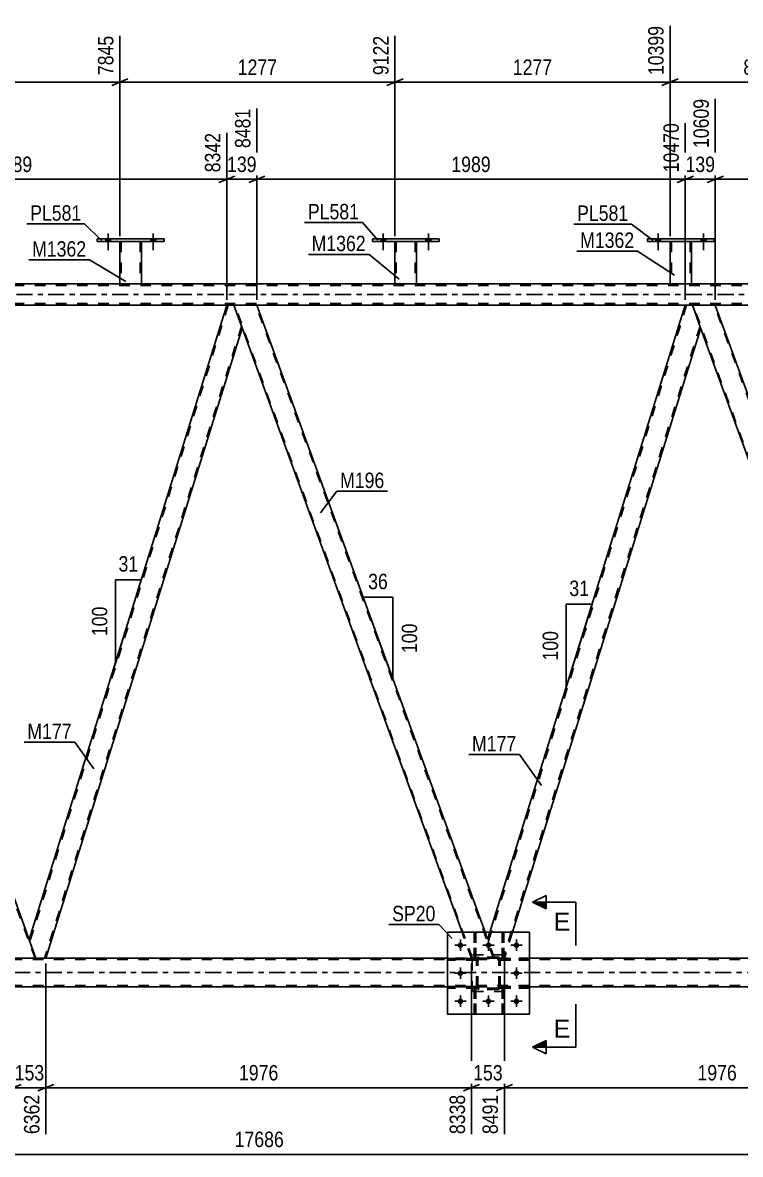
# Model space of a CAD drawing. Header units: millimetres. Extents: x -78 to 763, y -424 to 170.
# Drawn here: x 286.8 to 420.1, y -159.6 to 50.5 of the extents above; entities that cross this region are included whole.
import ezdxf

# ---------------------------------------------------------------- set-up
doc = ezdxf.new("R2010")
doc.units = ezdxf.units.MM
doc.linetypes.add('DXK_LINE_DOT2', pattern=[3.9198, 1.9599, -1.9599])
doc.linetypes.add('DXK_LINE_DOT3', pattern=[5.9187, 2.979, -0.9799, 0.9799, -0.9799])
doc.styles.add('Arial', font='ARIAL.TTF', dxfattribs={"height": 0.2})
doc.styles.add('Arial Narrow', font='ARIALN.TTF', dxfattribs={"height": 0.2})

# ---------------------------------------------------------------- blocks, each defined once
blk = doc.blocks.new('Part-814185653-3821 - 3727')
at = {"color": 7, "linetype": 'DXK_LINE_DOT2'}
for p, q in [((375.86, -123.25), (375.86, -118.4)), ((375.86, -118.4), (376.18, -118.4)), ((376.18, -118.4), (376.18, -123.25)), ((375.86, -122.65), (376.18, -122.65)), ((376.18, -123.25), (375.86, -123.25))]:
    blk.add_line(p, q, dxfattribs=at)
blk = doc.blocks.new('Part-814185653-3767 - 3727')
at = {"color": 2, "linetype": 'Continuous'}
blk.add_line((370.98, -118.4), (370.66, -118.4), dxfattribs=at)
at = {"color": 7, "linetype": 'DXK_LINE_DOT2'}
for p, q in [((370.66, -118.4), (370.66, -123.25)), ((370.98, -123.25), (370.98, -118.4)), ((370.66, -122.65), (370.98, -122.65)), ((370.66, -123.25), (370.98, -123.25))]:
    blk.add_line(p, q, dxfattribs=at)
blk = doc.blocks.new('Part-814185653-3770 - 3727')
at = {"color": 7, "linetype": 'DXK_LINE_DOT2'}
for p, q in [((371.1, -128.44), (365.7, -128.44)), ((365.7, -128.76), (365.7, -128.44)), ((371.1, -128.76), (365.7, -128.76)), ((370.5, -128.76), (370.5, -128.44)), ((371.1, -128.44), (371.1, -128.76))]:
    blk.add_line(p, q, dxfattribs=at)
blk = doc.blocks.new('Part-814185653-3894 - 3727')
at = {"color": 7, "linetype": 'DXK_LINE_DOT2'}
for p, q in [((371.1, -123.24), (365.7, -123.24)), ((365.7, -123.24), (365.7, -123.56)), ((371.1, -123.56), (365.7, -123.56)), ((370.5, -123.56), (370.5, -123.24)), ((371.1, -123.56), (371.1, -123.24))]:
    blk.add_line(p, q, dxfattribs=at)
blk = doc.blocks.new('Part-814185653-3773 - 3727')
at = {"color": 7, "linetype": 'DXK_LINE_DOT2'}
for p, q in [((371.1, -123.24), (365.7, -123.24)), ((365.7, -123.56), (365.7, -123.24)), ((371.1, -123.56), (365.7, -123.56)), ((370.5, -123.56), (370.5, -123.24)), ((371.1, -123.24), (371.1, -123.56))]:
    blk.add_line(p, q, dxfattribs=at)
blk = doc.blocks.new('Part-814185653-3774 - 3727')
at = {"color": 7, "linetype": 'DXK_LINE_DOT2'}
for p, q in [((375.5, -128.76), (375.5, -128.44)), ((375.5, -128.44), (380.9, -128.44)), ((380.9, -128.76), (375.5, -128.76)), ((376.1, -128.76), (376.1, -128.44)), ((380.9, -128.44), (380.9, -128.76))]:
    blk.add_line(p, q, dxfattribs=at)
blk = doc.blocks.new('Part-814185653-3775 - 3727')
at = {"color": 7, "linetype": 'DXK_LINE_DOT2'}
for p, q in [((371.1, -123.48), (371.14, -123.3)), ((371.14, -123.3), (371.1, -123.48)), ((371.1, -128.52), (371.1, -123.48)), ((371.34, -123.48), (371.36, -123.39)), ((371.34, -128.52), (371.34, -123.48)), ((371.36, -123.39), (371.41, -123.31)), ((371.4, -123.04), (371.58, -123)), ((371.58, -123), (371.4, -123.04)), ((371.41, -123.31), (371.49, -123.26)), ((371.49, -123.26), (371.58, -123.24)), ((375.02, -123), (371.58, -123)), ((371.58, -123.24), (375.02, -123.24)), ((375.02, -123), (375.21, -123.04)), ((375.21, -123.04), (375.02, -123)), ((375.02, -123.24), (375.11, -123.26)), ((375.11, -123.26), (375.19, -123.31)), ((375.19, -123.31), (375.24, -123.39)), ((375.24, -123.39), (375.26, -123.48)), ((375.26, -128.52), (375.26, -123.48)), ((375.47, -123.3), (375.5, -123.48)), ((375.5, -123.48), (375.47, -123.3)), ((375.5, -128.52), (375.5, -123.48)), ((371.14, -128.71), (371.1, -128.52)), ((371.1, -128.52), (371.14, -128.71)), ((371.36, -128.62), (371.34, -128.52)), ((371.41, -128.69), (371.36, -128.62)), ((371.58, -129), (371.4, -128.97)), ((371.4, -128.97), (371.58, -129)), ((371.49, -128.75), (371.41, -128.69)), ((371.58, -128.76), (371.49, -128.75)), ((375.02, -128.76), (371.58, -128.76)), ((375.02, -129), (371.58, -129)), ((375.11, -128.75), (375.02, -128.76)), ((375.21, -128.97), (375.02, -129)), ((375.02, -129), (375.21, -128.97)), ((375.19, -128.69), (375.11, -128.75)), ((375.24, -128.62), (375.19, -128.69)), ((375.26, -128.52), (375.24, -128.62)), ((375.5, -128.52), (375.47, -128.71)), ((375.47, -128.71), (375.5, -128.52))]:
    blk.add_line(p, q, dxfattribs=at)
at = {"color": 7, "linetype": 'DXK_LINE_DOT3'}
blk.add_line((373.3, -126), (373.3, -126), dxfattribs=at)
at = {"color": 7, "linetype": 'DXK_LINE_DOT2'}
for centre, start, end in [((371.58, -123.48), 112.5, 157.5), ((371.58, -123.48), 112.5, 157.5), ((375.02, -123.48), 22.5, 67.5), ((375.02, -123.48), 22.5, 67.5), ((371.58, -128.52), 202.5, 247.5), ((371.58, -128.52), 202.5, 247.5), ((375.02, -128.52), 292.5, 337.5), ((375.02, -128.52), 292.5, 337.5)]:
    blk.add_arc(centre, 0.48, start, end, dxfattribs=at)
blk = doc.blocks.new('Part-814185653-3776 - 3727')
at = {"color": 7, "linetype": 'DXK_LINE_DOT2'}
for p, q in [((376.3, -122.6), (370.3, -122.6)), ((370.3, -129.4), (370.3, -122.6)), ((376.3, -129.4), (376.3, -122.6)), ((376.3, -129.4), (370.3, -129.4))]:
    blk.add_line(p, q, dxfattribs=at)
blk = doc.blocks.new('Part-814185653-3962 - 3727')
at = {"color": 2, "linetype": 'Continuous'}
for p, q in [((380.9, -118.4), (365.7, -118.4)), ((365.7, -133.6), (365.7, -118.4)), ((380.9, -133.6), (380.9, -118.4)), ((380.9, -133.6), (365.7, -133.6))]:
    blk.add_line(p, q, dxfattribs=at)
blk = doc.blocks.new('Part-814185653-3853 - 3727')
at = {"color": 7, "linetype": 'DXK_LINE_DOT2'}
for p, q in [((370.98, -128.77), (370.66, -128.77)), ((370.66, -128.77), (370.66, -133.6)), ((370.66, -129.37), (370.98, -129.37)), ((370.98, -133.6), (370.98, -128.77)), ((370.66, -133.6), (370.98, -133.6))]:
    blk.add_line(p, q, dxfattribs=at)
blk = doc.blocks.new('Part-814185653-3804 - 3727')
at = {"color": 2, "linetype": 'Continuous'}
blk.add_line((376.18, -118.4), (375.86, -118.4), dxfattribs=at)
at = {"color": 7, "linetype": 'DXK_LINE_DOT2'}
for p, q in [((375.86, -118.4), (375.86, -123.25)), ((376.18, -123.25), (376.18, -118.4)), ((375.86, -122.65), (376.18, -122.65)), ((375.86, -123.25), (376.18, -123.25))]:
    blk.add_line(p, q, dxfattribs=at)
blk = doc.blocks.new('Part-814185653-3805 - 3727')
at = {"color": 7, "linetype": 'DXK_LINE_DOT2'}
for p, q in [((375.5, -123.56), (375.5, -123.24)), ((375.5, -123.24), (380.9, -123.24)), ((380.9, -123.56), (375.5, -123.56)), ((376.1, -123.56), (376.1, -123.24)), ((380.9, -123.24), (380.9, -123.56))]:
    blk.add_line(p, q, dxfattribs=at)
blk = doc.blocks.new('Part-814185653-3806 - 3727')
at = {"color": 7, "linetype": 'DXK_LINE_DOT2'}
for p, q in [((376.3, -122.6), (370.3, -122.6)), ((370.3, -129.4), (370.3, -122.6)), ((376.3, -129.4), (376.3, -122.6)), ((376.3, -129.4), (370.3, -129.4))]:
    blk.add_line(p, q, dxfattribs=at)
blk = doc.blocks.new('Part-814185653-3807 - 3727')
at = {"color": 7, "linetype": 'DXK_LINE_DOT2'}
for p, q in [((371.1, -123.48), (371.14, -123.3)), ((371.14, -123.3), (371.1, -123.48)), ((371.1, -128.52), (371.1, -123.48)), ((371.34, -123.48), (371.36, -123.39)), ((371.34, -128.52), (371.34, -123.48)), ((371.36, -123.39), (371.41, -123.31)), ((371.4, -123.04), (371.58, -123)), ((371.58, -123), (371.4, -123.04)), ((371.41, -123.31), (371.49, -123.26)), ((371.49, -123.26), (371.58, -123.24)), ((375.02, -123), (371.58, -123)), ((371.58, -123.24), (375.02, -123.24)), ((375.02, -123), (375.21, -123.04)), ((375.21, -123.04), (375.02, -123)), ((375.02, -123.24), (375.11, -123.26)), ((375.11, -123.26), (375.19, -123.31)), ((375.19, -123.31), (375.24, -123.39)), ((375.24, -123.39), (375.26, -123.48)), ((375.26, -128.52), (375.26, -123.48)), ((375.47, -123.3), (375.5, -123.48)), ((375.5, -123.48), (375.47, -123.3)), ((375.5, -128.52), (375.5, -123.48)), ((371.14, -128.71), (371.1, -128.52)), ((371.1, -128.52), (371.14, -128.71)), ((371.36, -128.62), (371.34, -128.52)), ((371.41, -128.69), (371.36, -128.62)), ((371.58, -129), (371.4, -128.97)), ((371.4, -128.97), (371.58, -129)), ((371.49, -128.75), (371.41, -128.69)), ((371.58, -128.76), (371.49, -128.75)), ((375.02, -128.76), (371.58, -128.76)), ((375.02, -129), (371.58, -129)), ((375.11, -128.75), (375.02, -128.76)), ((375.21, -128.97), (375.02, -129)), ((375.02, -129), (375.21, -128.97)), ((375.19, -128.69), (375.11, -128.75)), ((375.24, -128.62), (375.19, -128.69)), ((375.26, -128.52), (375.24, -128.62)), ((375.5, -128.52), (375.47, -128.71)), ((375.47, -128.71), (375.5, -128.52))]:
    blk.add_line(p, q, dxfattribs=at)
at = {"color": 7, "linetype": 'DXK_LINE_DOT3'}
blk.add_line((373.3, -126), (373.3, -126), dxfattribs=at)
at = {"color": 7, "linetype": 'DXK_LINE_DOT2'}
for centre, start, end in [((371.58, -123.48), 112.5, 157.5), ((371.58, -123.48), 112.5, 157.5), ((375.02, -123.48), 22.5, 67.5), ((375.02, -123.48), 22.5, 67.5), ((371.58, -128.52), 202.5, 247.5), ((371.58, -128.52), 202.5, 247.5), ((375.02, -128.52), 292.5, 337.5), ((375.02, -128.52), 292.5, 337.5)]:
    blk.add_arc(centre, 0.48, start, end, dxfattribs=at)
blk = doc.blocks.new('Part-814185653-3813 - 3727')
at = {"color": 7, "linetype": 'DXK_LINE_DOT2'}
for p, q in [((370.66, -133.6), (370.66, -128.77)), ((370.66, -128.77), (370.98, -128.77)), ((370.66, -129.37), (370.98, -129.37)), ((370.98, -128.77), (370.98, -133.6)), ((370.98, -133.6), (370.66, -133.6))]:
    blk.add_line(p, q, dxfattribs=at)
blk = doc.blocks.new('Part-814185653-3938 - 3727')
at = {"color": 7, "linetype": 'DXK_LINE_DOT2'}
for p, q in [((639.89, 1.68), (25.23, 1.68)), ((308.87, 2), (304.87, 2)), ((359.95, 2), (355.95, 2)), ((411.03, 2), (407.03, 2)), ((639.89, -1.68), (25.23, -1.68)), ((330.3, -2), (324.72, -2)), ((415.43, -2), (409.86, -2))]:
    blk.add_line(p, q, dxfattribs=at)
at = {"color": 7, "linetype": 'DXK_LINE_DOT3'}
blk.add_line((25.23, 0), (639.89, 0), dxfattribs=at)
at = {"color": 2, "linetype": 'Continuous'}
for p, q in [((304.87, 2), (257.79, 2)), ((355.95, 2), (308.87, 2)), ((407.03, 2), (359.95, 2)), ((439.74, 2), (411.03, 2)), ((324.72, -2), (245.16, -2)), ((409.86, -2), (330.3, -2)), ((494.99, -2), (415.43, -2))]:
    blk.add_line(p, q, dxfattribs=at)
blk = doc.blocks.new('Bolt-814185653-3817 - 3727')
at = {"color": 1, "linetype": 'Continuous'}
for p, q in [((367.06, -120.8), (367.75, -120.8)), ((368.1, -119.76), (368.1, -120.46)), ((368.1, -121.84), (368.1, -121.15)), ((369.14, -120.8), (368.45, -120.8)), ((372.26, -120.8), (372.95, -120.8)), ((373.3, -119.76), (373.3, -120.46)), ((373.3, -121.84), (373.3, -121.15)), ((374.34, -120.8), (373.65, -120.8)), ((377.46, -120.8), (378.15, -120.8)), ((378.5, -119.76), (378.5, -120.46)), ((378.5, -121.84), (378.5, -121.15)), ((379.54, -120.8), (378.85, -120.8)), ((367.06, -126), (367.75, -126)), ((368.1, -124.96), (368.1, -125.66)), ((369.14, -126), (368.45, -126)), ((377.46, -126), (378.15, -126)), ((378.5, -124.96), (378.5, -125.66)), ((379.54, -126), (378.85, -126)), ((368.1, -127.04), (368.1, -126.35)), ((378.5, -127.04), (378.5, -126.35)), ((368.1, -130.16), (368.1, -130.86)), ((373.3, -130.16), (373.3, -130.86)), ((378.5, -130.16), (378.5, -130.86)), ((367.06, -131.2), (367.75, -131.2)), ((368.1, -132.24), (368.1, -131.55)), ((369.14, -131.2), (368.45, -131.2)), ((372.26, -131.2), (372.95, -131.2)), ((373.3, -132.24), (373.3, -131.55)), ((374.34, -131.2), (373.65, -131.2)), ((377.46, -131.2), (378.15, -131.2)), ((378.5, -132.24), (378.5, -131.55)), ((379.54, -131.2), (378.85, -131.2))]:
    blk.add_line(p, q, dxfattribs=at)
blk = doc.blocks.new('Bolt-814185653-3818 - 3727')
at = {"linetype": 'Continuous'}
for points in [[(368.62, -120.8, -1), (367.58, -120.8, -1)], [(373.82, -120.8, -1), (372.78, -120.8, -1)], [(379.02, -120.8, -1), (377.98, -120.8, -1)], [(368.62, -126, -1), (367.58, -126, -1)], [(379.02, -126, -1), (377.98, -126, -1)], [(368.62, -131.2, -1), (367.58, -131.2, -1)], [(373.82, -131.2, -1), (372.78, -131.2, -1)], [(379.02, -131.2, -1), (377.98, -131.2, -1)]]:
    blk.add_hatch(color=1, dxfattribs=at).paths.add_polyline_path(points)
at = {"color": 1, "linetype": 'Continuous'}
for p, q in [((369.14, -120.8), (367.06, -120.8)), ((368.1, -119.76), (368.1, -121.84)), ((374.34, -120.8), (372.26, -120.8)), ((373.3, -119.76), (373.3, -121.84)), ((379.54, -120.8), (377.46, -120.8)), ((378.5, -119.76), (378.5, -121.84)), ((369.14, -126), (367.06, -126)), ((368.1, -124.96), (368.1, -127.04)), ((379.54, -126), (377.46, -126)), ((378.5, -124.96), (378.5, -127.04)), ((368.1, -130.16), (368.1, -132.24)), ((373.3, -130.16), (373.3, -132.24)), ((378.5, -130.16), (378.5, -132.24)), ((369.14, -131.2), (367.06, -131.2)), ((374.34, -131.2), (372.26, -131.2)), ((379.54, -131.2), (377.46, -131.2))]:
    blk.add_line(p, q, dxfattribs=at)
blk = doc.blocks.new('Part-814185653-3832 - 3727')
at = {"color": 7, "linetype": 'DXK_LINE_DOT2'}
for p, q in [((376.18, -128.77), (375.86, -128.77)), ((375.86, -128.77), (375.86, -133.6)), ((375.86, -129.37), (376.18, -129.37)), ((376.18, -133.6), (376.18, -128.77)), ((375.86, -133.6), (376.18, -133.6))]:
    blk.add_line(p, q, dxfattribs=at)
blk = doc.blocks.new('Part-814185653-3891 - 3727')
at = {"color": 7, "linetype": 'DXK_LINE_DOT2'}
for p, q in [((371.1, -128.44), (365.7, -128.44)), ((365.7, -128.44), (365.7, -128.76)), ((371.1, -128.76), (365.7, -128.76)), ((370.5, -128.76), (370.5, -128.44)), ((371.1, -128.76), (371.1, -128.44))]:
    blk.add_line(p, q, dxfattribs=at)
blk = doc.blocks.new('Part-814185653-3897 - 3727')
at = {"color": 7, "linetype": 'DXK_LINE_DOT2'}
for p, q in [((380.9, -128.44), (375.5, -128.44)), ((375.5, -128.44), (375.5, -128.76)), ((375.5, -128.76), (380.9, -128.76)), ((376.1, -128.76), (376.1, -128.44)), ((380.9, -128.76), (380.9, -128.44))]:
    blk.add_line(p, q, dxfattribs=at)
blk = doc.blocks.new('Part-814185653-3900 - 3727')
at = {"color": 7, "linetype": 'DXK_LINE_DOT2'}
for p, q in [((380.9, -123.24), (375.5, -123.24)), ((375.5, -123.24), (375.5, -123.56)), ((375.5, -123.56), (380.9, -123.56)), ((376.1, -123.56), (376.1, -123.24)), ((380.9, -123.56), (380.9, -123.24))]:
    blk.add_line(p, q, dxfattribs=at)
blk = doc.blocks.new('Part-814185653-4125 - 3727')
at = {"color": 2, "linetype": 'Continuous'}
for p, q in [((304.87, 9.84), (304.87, 2)), ((308.87, 9.84), (308.87, 2)), ((304.87, 2), (308.87, 2))]:
    blk.add_line(p, q, dxfattribs=at)
at = {"color": 7, "linetype": 'DXK_LINE_DOT2'}
for p, q in [((304.87, 9.84), (308.87, 9.84)), ((304.87, 9.84), (304.87, 9.84)), ((304.87, 9.84), (304.87, 9.84)), ((305.11, 9.84), (305.11, 2)), ((308.63, 9.84), (308.63, 2)), ((308.87, 9.84), (308.87, 9.84)), ((308.87, 9.84), (308.87, 9.84)), ((308.57, 2), (308.61, 2)), ((308.57, 2), (308.61, 2)), ((308.61, 2), (308.63, 2)), ((308.61, 2), (308.63, 2))]:
    blk.add_line(p, q, dxfattribs=at)
blk = doc.blocks.new('Part-814185653-3917 - 3727')
at = {"color": 2, "linetype": 'Continuous'}
for p, q in [((415.43, -2), (411.18, -2)), ((458.31, -119.8), (415.43, -2)), ((455.3, -123.22), (412.7, -6.2))]:
    blk.add_line(p, q, dxfattribs=at)
at = {"color": 7, "linetype": 'DXK_LINE_DOT2'}
for p, q in [((411.18, -2), (412.7, -6.2)), ((455.47, -123.22), (411.35, -2)), ((459.38, -123.22), (415.26, -2)), ((459.55, -123.22), (458.31, -119.8)), ((455.3, -123.22), (459.55, -123.22))]:
    blk.add_line(p, q, dxfattribs=at)
blk = doc.blocks.new('Part-814185653-3932 - 3727')
at = {"color": 7, "linetype": 'DXK_LINE_DOT2'}
for p, q in [((410.11, -2), (373.29, -120.12)), ((412.59, -5.88), (376.01, -123.22)), ((412.72, -6.25), (412.7, -6.2)), ((412.72, -6.25), (412.7, -6.2)), ((373.58, -118.4), (373.16, -119.75)), ((377.76, -118.4), (376.26, -123.22)), ((374.42, -123.22), (373.16, -119.75)), ((376.26, -123.22), (374.42, -123.22))]:
    blk.add_line(p, q, dxfattribs=at)
at = {"color": 2, "linetype": 'Continuous'}
for p, q in [((409.86, -2), (373.58, -118.4)), ((411.18, -2), (409.86, -2)), ((412.7, -6.2), (411.18, -2)), ((412.72, -6.25), (377.76, -118.4))]:
    blk.add_line(p, q, dxfattribs=at)
blk = doc.blocks.new('Part-814185653-3957 - 3727')
at = {"color": 7, "linetype": 'DXK_LINE_DOT2'}
for p, q in [((370.66, -123.25), (370.66, -118.4)), ((370.66, -118.4), (370.98, -118.4)), ((370.98, -118.4), (370.98, -123.25)), ((370.66, -122.65), (370.98, -122.65)), ((370.98, -123.25), (370.66, -123.25))]:
    blk.add_line(p, q, dxfattribs=at)
blk = doc.blocks.new('Part-814185653-3967 - 3727')
at = {"color": 7, "linetype": 'DXK_LINE_DOT2'}
for p, q in [((651.29, -123.46), (36.63, -123.46)), ((380.9, -123.22), (365.7, -123.22)), ((651.29, -128.26), (36.63, -128.26)), ((380.9, -128.5), (365.7, -128.5))]:
    blk.add_line(p, q, dxfattribs=at)
at = {"color": 2, "linetype": 'Continuous'}
for p, q in [((365.7, -123.22), (210.63, -123.22)), ((535.97, -123.22), (380.9, -123.22)), ((365.7, -128.5), (210.63, -128.5)), ((535.97, -128.5), (380.9, -128.5))]:
    blk.add_line(p, q, dxfattribs=at)
at = {"color": 7, "linetype": 'DXK_LINE_DOT3'}
blk.add_line((36.63, -125.86), (651.29, -125.86), dxfattribs=at)
blk = doc.blocks.new('Part-814185653-3968 - 3727')
at = {"color": 7, "linetype": 'DXK_LINE_DOT2'}
for p, q in [((365.7, -118.4), (380.9, -118.4)), ((365.7, -118.4), (365.7, -133.6)), ((380.9, -118.4), (380.9, -133.6)), ((365.7, -133.6), (380.9, -133.6))]:
    blk.add_line(p, q, dxfattribs=at)
blk = doc.blocks.new('Bolt-814185653-4193 - 3727')
at = {"linetype": 'Continuous'}
for points in [[(302.23, 9.84), (303.11, 9.84), (303.11, 10.32), (302.23, 10.32)], [(310.63, 9.84), (311.51, 9.84), (311.51, 10.32), (310.63, 10.32)]]:
    blk.add_hatch(color=1, dxfattribs=at).paths.add_polyline_path(points)
at = {"color": 1, "linetype": 'Continuous'}
for p, q in [((302.67, 11.32), (302.67, 8.2)), ((311.07, 11.32), (311.07, 8.2)), ((302.23, 10.32), (302.23, 9.84)), ((303.11, 10.32), (303.11, 9.84)), ((310.63, 10.32), (310.63, 9.84)), ((311.51, 10.32), (311.51, 9.84))]:
    blk.add_line(p, q, dxfattribs=at)
blk = doc.blocks.new('Part-814185653-3982 - 3727')
at = {"color": 2, "linetype": 'Continuous'}
for p, q in [((324.72, -2), (288.02, -119.75)), ((326.04, -2), (324.72, -2)), ((327.57, -6.2), (326.04, -2)), ((327.59, -6.25), (291.13, -123.22)), ((289.28, -123.22), (288.04, -119.8))]:
    blk.add_line(p, q, dxfattribs=at)
at = {"color": 7, "linetype": 'DXK_LINE_DOT2'}
for p, q in [((324.98, -2), (288.16, -120.12)), ((327.45, -5.88), (290.88, -123.22)), ((327.59, -6.25), (327.57, -6.2)), ((327.59, -6.25), (327.57, -6.2)), ((288.02, -119.75), (288.04, -119.8)), ((291.13, -123.22), (289.28, -123.22))]:
    blk.add_line(p, q, dxfattribs=at)
blk = doc.blocks.new('Part-814185653-3987 - 3727')
at = {"color": 2, "linetype": 'Continuous'}
for p, q in [((330.3, -2), (326.04, -2)), ((372.67, -118.4), (330.3, -2)), ((368.41, -118.4), (327.57, -6.2))]:
    blk.add_line(p, q, dxfattribs=at)
at = {"color": 7, "linetype": 'DXK_LINE_DOT2'}
for p, q in [((326.04, -2), (327.57, -6.2)), ((370.33, -123.22), (326.21, -2)), ((374.25, -123.22), (330.13, -2)), ((370.16, -123.22), (368.41, -118.4)), ((374.42, -123.22), (372.67, -118.4)), ((374.42, -123.22), (370.16, -123.22))]:
    blk.add_line(p, q, dxfattribs=at)
blk = doc.blocks.new('Part-814185653-4002 - 3727')
at = {"color": 2, "linetype": 'Continuous'}
for p, q in [((245.16, -2), (240.91, -2)), ((288.04, -119.8), (245.16, -2)), ((285.03, -123.22), (242.44, -6.2))]:
    blk.add_line(p, q, dxfattribs=at)
at = {"color": 7, "linetype": 'DXK_LINE_DOT2'}
for p, q in [((240.91, -2), (242.44, -6.2)), ((285.2, -123.22), (241.08, -2)), ((289.11, -123.22), (244.99, -2)), ((289.28, -123.22), (288.04, -119.8)), ((285.03, -123.22), (289.28, -123.22))]:
    blk.add_line(p, q, dxfattribs=at)
blk = doc.blocks.new('Part-814185653-4019 - 3727')
at = {"color": 7, "linetype": 'DXK_LINE_DOT2'}
for p, q in [((375.86, -133.6), (375.86, -128.77)), ((375.86, -128.77), (376.18, -128.77)), ((375.86, -129.37), (376.18, -129.37)), ((376.18, -128.77), (376.18, -133.6)), ((376.18, -133.6), (375.86, -133.6))]:
    blk.add_line(p, q, dxfattribs=at)
blk = doc.blocks.new('Part-814185653-4050 - 3727')
at = {"color": 2, "linetype": 'Continuous'}
for p, q in [((355.95, 9.84), (355.95, 2)), ((359.95, 9.84), (359.95, 2)), ((355.95, 2), (359.95, 2))]:
    blk.add_line(p, q, dxfattribs=at)
at = {"color": 7, "linetype": 'DXK_LINE_DOT2'}
for p, q in [((355.95, 9.84), (359.95, 9.84)), ((355.95, 9.84), (355.95, 9.84)), ((355.95, 9.84), (355.95, 9.84)), ((356.19, 9.84), (356.19, 2)), ((359.71, 9.84), (359.71, 2)), ((359.95, 9.84), (359.95, 9.84)), ((359.95, 9.84), (359.95, 9.84)), ((359.65, 2), (359.69, 2)), ((359.65, 2), (359.69, 2)), ((359.69, 2), (359.71, 2)), ((359.69, 2), (359.71, 2))]:
    blk.add_line(p, q, dxfattribs=at)
blk = doc.blocks.new('Part-814185653-4055 - 3727')
at = {"color": 2, "linetype": 'Continuous'}
for p, q in [((351.75, 10.32), (351.75, 9.84)), ((364.15, 10.32), (351.75, 10.32)), ((351.75, 9.84), (364.15, 9.84)), ((364.15, 9.84), (364.15, 10.32))]:
    blk.add_line(p, q, dxfattribs=at)
blk = doc.blocks.new('Part-814185653-4080 - 3727')
at = {"color": 2, "linetype": 'Continuous'}
for p, q in [((407.03, 9.84), (407.03, 2)), ((411.03, 9.84), (411.03, 2)), ((407.03, 2), (411.03, 2))]:
    blk.add_line(p, q, dxfattribs=at)
at = {"color": 7, "linetype": 'DXK_LINE_DOT2'}
for p, q in [((407.03, 9.84), (411.03, 9.84)), ((407.03, 9.84), (407.03, 9.84)), ((407.03, 9.84), (407.03, 9.84)), ((407.27, 9.84), (407.27, 2)), ((410.79, 9.84), (410.79, 2)), ((411.03, 9.84), (411.03, 9.84)), ((411.03, 9.84), (411.03, 9.84)), ((410.73, 2), (410.77, 2)), ((410.73, 2), (410.77, 2)), ((410.77, 2), (410.79, 2)), ((410.77, 2), (410.79, 2))]:
    blk.add_line(p, q, dxfattribs=at)
blk = doc.blocks.new('Part-814185653-4085 - 3727')
at = {"color": 2, "linetype": 'Continuous'}
for p, q in [((402.83, 10.32), (402.83, 9.84)), ((415.23, 10.32), (402.83, 10.32)), ((402.83, 9.84), (415.23, 9.84)), ((415.23, 9.84), (415.23, 10.32))]:
    blk.add_line(p, q, dxfattribs=at)
blk = doc.blocks.new('Part-814185653-4130 - 3727')
at = {"color": 2, "linetype": 'Continuous'}
for p, q in [((300.67, 10.32), (300.67, 9.84)), ((313.07, 10.32), (300.67, 10.32)), ((300.67, 9.84), (313.07, 9.84)), ((313.07, 9.84), (313.07, 10.32))]:
    blk.add_line(p, q, dxfattribs=at)
blk = doc.blocks.new('Bolt-814185653-4181 - 3727')
at = {"linetype": 'Continuous'}
for points in [[(353.31, 9.84), (354.19, 9.84), (354.19, 10.32), (353.31, 10.32)], [(361.71, 9.84), (362.59, 9.84), (362.59, 10.32), (361.71, 10.32)]]:
    blk.add_hatch(color=1, dxfattribs=at).paths.add_polyline_path(points)
at = {"color": 1, "linetype": 'Continuous'}
for p, q in [((353.75, 11.32), (353.75, 8.2)), ((362.15, 11.32), (362.15, 8.2)), ((353.31, 10.32), (353.31, 9.84)), ((354.19, 10.32), (354.19, 9.84)), ((361.71, 10.32), (361.71, 9.84)), ((362.59, 10.32), (362.59, 9.84))]:
    blk.add_line(p, q, dxfattribs=at)
blk = doc.blocks.new('Bolt-814185653-4182 - 3727')
at = {"linetype": 'Continuous'}
for points in [[(353.31, 9.84), (354.19, 9.84), (354.19, 10.32), (353.31, 10.32)], [(361.71, 9.84), (362.59, 9.84), (362.59, 10.32), (361.71, 10.32)]]:
    blk.add_hatch(color=1, dxfattribs=at).paths.add_polyline_path(points)
at = {"color": 1, "linetype": 'Continuous'}
for p, q in [((353.75, 11.32), (353.75, 8.2)), ((362.15, 11.32), (362.15, 8.2)), ((353.31, 10.32), (353.31, 9.84)), ((354.19, 10.32), (354.19, 9.84)), ((361.71, 10.32), (361.71, 9.84)), ((362.59, 10.32), (362.59, 9.84))]:
    blk.add_line(p, q, dxfattribs=at)
blk = doc.blocks.new('Bolt-814185653-4185 - 3727')
at = {"linetype": 'Continuous'}
for points in [[(404.39, 9.84), (405.27, 9.84), (405.27, 10.32), (404.39, 10.32)], [(412.79, 9.84), (413.67, 9.84), (413.67, 10.32), (412.79, 10.32)]]:
    blk.add_hatch(color=1, dxfattribs=at).paths.add_polyline_path(points)
at = {"color": 1, "linetype": 'Continuous'}
for p, q in [((404.83, 11.32), (404.83, 8.2)), ((413.23, 11.32), (413.23, 8.2)), ((404.39, 10.32), (404.39, 9.84)), ((405.27, 10.32), (405.27, 9.84)), ((412.79, 10.32), (412.79, 9.84)), ((413.67, 10.32), (413.67, 9.84))]:
    blk.add_line(p, q, dxfattribs=at)
blk = doc.blocks.new('Bolt-814185653-4186 - 3727')
at = {"linetype": 'Continuous'}
for points in [[(404.39, 9.84), (405.27, 9.84), (405.27, 10.32), (404.39, 10.32)], [(412.79, 9.84), (413.67, 9.84), (413.67, 10.32), (412.79, 10.32)]]:
    blk.add_hatch(color=1, dxfattribs=at).paths.add_polyline_path(points)
at = {"color": 1, "linetype": 'Continuous'}
for p, q in [((404.83, 11.32), (404.83, 8.2)), ((413.23, 11.32), (413.23, 8.2)), ((404.39, 10.32), (404.39, 9.84)), ((405.27, 10.32), (405.27, 9.84)), ((412.79, 10.32), (412.79, 9.84)), ((413.67, 10.32), (413.67, 9.84))]:
    blk.add_line(p, q, dxfattribs=at)
blk = doc.blocks.new('Bolt-814185653-4194 - 3727')
at = {"linetype": 'Continuous'}
for points in [[(302.23, 9.84), (303.11, 9.84), (303.11, 10.32), (302.23, 10.32)], [(310.63, 9.84), (311.51, 9.84), (311.51, 10.32), (310.63, 10.32)]]:
    blk.add_hatch(color=1, dxfattribs=at).paths.add_polyline_path(points)
at = {"color": 1, "linetype": 'Continuous'}
for p, q in [((302.67, 11.32), (302.67, 8.2)), ((311.07, 11.32), (311.07, 8.2)), ((302.23, 10.32), (302.23, 9.84)), ((303.11, 10.32), (303.11, 9.84)), ((310.63, 10.32), (310.63, 9.84)), ((311.51, 10.32), (311.51, 9.84))]:
    blk.add_line(p, q, dxfattribs=at)
blk = doc.blocks.new('StraightDimension-814185653-4937 - 3727')
at = {"color": 7, "linetype": 'Continuous'}
for p, q in [((330.3, -1), (330.3, 34.5)), ((409.86, -1), (409.86, 31.82)), ((331.8, 21.98), (328.8, 20.78)), ((330.3, 21.38), (409.86, 21.38)), ((408.36, 20.78), (411.36, 21.98))]:
    blk.add_line(p, q, dxfattribs=at)
at = {"color": 0, "linetype": 'Continuous'}
blk.add_wipeout([(409.26, 32.42), (405.06, 32.42), (405.06, 22.08), (409.26, 22.08)], dxfattribs=at)
at = {"color": 0}
blk.add_wipeout([(374.33, 22.13), (374.33, 26.33), (365.82, 26.33), (365.82, 22.13)], dxfattribs=at)
at = {"color": 3, "linetype": 'Continuous', "style": 'Arial Narrow'}
blk.add_text('10470', height=2.863, rotation=90.0002, dxfattribs=at).set_placement((408.66, 22.68))
at = {"color": 3, "style": 'Arial Narrow'}
blk.add_text('1989', height=2.863, dxfattribs=at).set_placement((366.42, 22.73))
blk = doc.blocks.new('StraightDimension-814185653-4795 - 3727')
at = {"color": 7, "linetype": 'Continuous'}
blk.add_line((-0.64, -159.62), (662.15, -159.62), dxfattribs=at)
at = {"color": 0}
blk.add_wipeout([(335.92, -158.87), (335.92, -154.67), (325.58, -154.67), (325.58, -158.87)], dxfattribs=at)
at = {"color": 3, "style": 'Arial Narrow'}
blk.add_text('17686', height=2.863, dxfattribs=at).set_placement((326.18, -158.27))
blk = doc.blocks.new('StraightDimension-814185653-4718 - 3727')
at = {"color": 7, "linetype": 'Continuous'}
for p, q in [((376.26, -124.22), (376.26, -155.86)), ((455.3, -124.22), (455.3, -157.69)), ((377.76, -146.65), (374.76, -147.85)), ((453.8, -147.85), (456.8, -146.65)), ((376.26, -147.25), (455.3, -147.25))]:
    blk.add_line(p, q, dxfattribs=at)
at = {"color": 0}
blk.add_wipeout([(420.04, -146.5), (420.04, -142.3), (411.52, -142.3), (411.52, -146.5)], dxfattribs=at)
at = {"color": 0, "linetype": 'Continuous'}
blk.add_wipeout([(454.7, -147.95), (450.5, -147.95), (450.5, -158.29), (454.7, -158.29)], dxfattribs=at)
at = {"color": 3, "style": 'Arial Narrow'}
blk.add_text('1976', height=2.863, dxfattribs=at).set_placement((412.12, -145.9))
at = {"color": 3, "linetype": 'Continuous', "style": 'Arial Narrow'}
blk.add_text('10467', height=2.863, rotation=90.0002, dxfattribs=at).set_placement((454.1, -157.69))
blk = doc.blocks.new('StraightDimension-814185653-9954 - 3727')
at = {"color": 7, "linetype": 'Continuous'}
for p, q in [((407.03, 10.84), (407.03, 49.86)), ((355.95, 10.84), (355.95, 48.03)), ((357.45, 40.02), (354.45, 38.82)), ((405.53, 38.82), (408.53, 40.02)), ((355.95, 39.42), (407.03, 39.42))]:
    blk.add_line(p, q, dxfattribs=at)
at = {"color": 0, "linetype": 'Continuous'}
blk.add_wipeout([(406.43, 50.46), (402.23, 50.46), (402.23, 40.12), (406.43, 40.12)], dxfattribs=at)
at = {"color": 0}
blk.add_wipeout([(385.75, 40.17), (385.75, 44.37), (377.23, 44.37), (377.23, 40.17)], dxfattribs=at)
at = {"color": 3, "linetype": 'Continuous', "style": 'Arial Narrow'}
blk.add_text('10399', height=2.863, rotation=90.0002, dxfattribs=at).set_placement((405.83, 40.72))
at = {"color": 3, "style": 'Arial Narrow'}
blk.add_text('1277', height=2.863, dxfattribs=at).set_placement((377.83, 40.77))
blk = doc.blocks.new('StraightDimension-814185653-4956 - 3727')
at = {"color": 7, "linetype": 'Continuous'}
for p, q in [((330.3, -1), (330.3, 34.5)), ((324.72, -1), (324.72, 30)), ((323.22, 20.78), (326.22, 21.98)), ((324.72, 21.38), (330.3, 21.38)), ((331.8, 21.98), (328.8, 20.78))]:
    blk.add_line(p, q, dxfattribs=at)
at = {"color": 0}
blk.add_wipeout([(330.85, 22.13), (330.85, 26.33), (324.17, 26.33), (324.17, 22.13)], dxfattribs=at)
at = {"color": 0, "linetype": 'Continuous'}
blk.add_wipeout([(329.7, 35.09), (325.5, 35.09), (325.5, 26.58), (329.7, 26.58)], dxfattribs=at)
at = {"color": 3, "linetype": 'Continuous', "style": 'Arial Narrow'}
blk.add_text('8481', height=2.863, rotation=90.0002, dxfattribs=at).set_placement((329.1, 27.18))
at = {"color": 3, "style": 'Arial Narrow'}
blk.add_text('139', height=2.863, dxfattribs=at).set_placement((324.77, 22.73))
blk = doc.blocks.new('StraightDimension-814185653-4897 - 3727')
at = {"color": 7, "linetype": 'Continuous'}
for p, q in [((415.43, -1), (415.43, 36.32)), ((494.99, -1), (494.99, 31.82)), ((416.93, 21.98), (413.93, 20.78)), ((415.43, 21.38), (494.99, 21.38)), ((493.49, 20.78), (496.49, 21.98))]:
    blk.add_line(p, q, dxfattribs=at)
at = {"color": 0, "linetype": 'Continuous'}
blk.add_wipeout([(494.39, 32.42), (490.19, 32.42), (490.19, 22.08), (494.39, 22.08)], dxfattribs=at)
at = {"color": 0}
blk.add_wipeout([(459.47, 22.13), (459.47, 26.33), (450.96, 26.33), (450.96, 22.13)], dxfattribs=at)
at = {"color": 3, "linetype": 'Continuous', "style": 'Arial Narrow'}
blk.add_text('12598', height=2.863, rotation=90.0002, dxfattribs=at).set_placement((493.79, 22.68))
at = {"color": 3, "style": 'Arial Narrow'}
blk.add_text('1989', height=2.863, dxfattribs=at).set_placement((451.56, 22.73))
blk = doc.blocks.new('StraightDimension-814185653-9956 - 3727')
at = {"color": 7, "linetype": 'Continuous'}
for p, q in [((253.79, 10.84), (253.79, 48.03)), ((304.87, 10.84), (304.87, 48.03)), ((255.29, 40.02), (252.29, 38.82)), ((303.37, 38.82), (306.37, 40.02)), ((253.79, 39.42), (304.87, 39.42))]:
    blk.add_line(p, q, dxfattribs=at)
at = {"color": 0, "linetype": 'Continuous'}
blk.add_wipeout([(304.27, 48.63), (300.07, 48.63), (300.07, 40.12), (304.27, 40.12)], dxfattribs=at)
at = {"color": 0}
blk.add_wipeout([(283.58, 40.17), (283.58, 44.37), (275.07, 44.37), (275.07, 40.17)], dxfattribs=at)
at = {"color": 3, "linetype": 'Continuous', "style": 'Arial Narrow'}
blk.add_text('7845', height=2.863, rotation=90.0002, dxfattribs=at).set_placement((303.67, 40.72))
at = {"color": 3, "style": 'Arial Narrow'}
blk.add_text('1277', height=2.863, dxfattribs=at).set_placement((275.67, 40.77))
blk = doc.blocks.new('StraightDimension-814185653-9955 - 3727')
at = {"color": 7, "linetype": 'Continuous'}
for p, q in [((304.87, 10.84), (304.87, 48.03)), ((355.95, 10.84), (355.95, 48.03)), ((306.37, 40.02), (303.37, 38.82)), ((354.45, 38.82), (357.45, 40.02)), ((304.87, 39.42), (355.95, 39.42))]:
    blk.add_line(p, q, dxfattribs=at)
at = {"color": 0, "linetype": 'Continuous'}
blk.add_wipeout([(355.35, 48.63), (351.15, 48.63), (351.15, 40.12), (355.35, 40.12)], dxfattribs=at)
at = {"color": 0}
blk.add_wipeout([(334.67, 40.17), (334.67, 44.37), (326.15, 44.37), (326.15, 40.17)], dxfattribs=at)
at = {"color": 3, "linetype": 'Continuous', "style": 'Arial Narrow'}
blk.add_text('9122', height=2.863, rotation=90.0002, dxfattribs=at).set_placement((354.75, 40.72))
at = {"color": 3, "style": 'Arial Narrow'}
blk.add_text('1277', height=2.863, dxfattribs=at).set_placement((326.75, 40.77))
blk = doc.blocks.new('StraightDimension-814185653-9953 - 3727')
at = {"color": 7, "linetype": 'Continuous'}
for p, q in [((407.03, 10.84), (407.03, 49.86)), ((439.74, 10.83), (439.74, 49.86)), ((408.53, 40.02), (405.53, 38.82)), ((438.24, 38.82), (441.24, 40.02)), ((407.03, 39.42), (439.74, 39.42))]:
    blk.add_line(p, q, dxfattribs=at)
at = {"color": 0, "linetype": 'Continuous'}
blk.add_wipeout([(439.14, 50.46), (434.94, 50.46), (434.94, 40.12), (439.14, 40.12)], dxfattribs=at)
at = {"color": 0}
blk.add_wipeout([(426.73, 40.17), (426.73, 44.37), (420.04, 44.37), (420.04, 40.17)], dxfattribs=at)
at = {"color": 3, "linetype": 'Continuous', "style": 'Arial Narrow'}
blk.add_text('11217', height=2.863, rotation=90.0002, dxfattribs=at).set_placement((438.54, 40.72))
at = {"color": 3, "style": 'Arial Narrow'}
blk.add_text('818', height=2.863, dxfattribs=at).set_placement((420.64, 40.77))
blk = doc.blocks.new('AngleDimension-814185653-4389 - 3727')
at = {"color": 7, "linetype": 'Continuous'}
for p, q in [((387.74, -57.48), (392.57, -57.48)), ((387.74, -72.94), (392.57, -57.48)), ((387.74, -72.94), (387.74, -57.48)), ((389.78, -66.43), (392.57, -57.48))]:
    blk.add_line(p, q, dxfattribs=at)
at = {"color": 0}
for points in [[(392.58, -56.58), (392.58, -52.38), (387.73, -52.38), (387.73, -56.58)], [(386.84, -61.87), (382.64, -61.87), (382.64, -68.55), (386.84, -68.55)]]:
    blk.add_wipeout(points, dxfattribs=at)
at = {"color": 3, "style": 'Arial Narrow'}
blk.add_text('31', height=2.863, dxfattribs=at).set_placement((388.33, -55.98))
blk.add_text('100', height=2.863, rotation=90.0002, dxfattribs=at).set_placement((386.24, -67.95))
blk = doc.blocks.new('AngleDimension-814185653-4417 - 3727')
at = {"color": 7, "linetype": 'Continuous'}
for p, q in [((304.03, -52.94), (308.85, -52.94)), ((304.03, -68.41), (308.85, -52.94)), ((304.03, -68.41), (304.03, -52.94)), ((303.05, -71.54), (304.03, -68.41))]:
    blk.add_line(p, q, dxfattribs=at)
at = {"color": 0}
for points in [[(308.86, -52.04), (308.86, -47.84), (304.01, -47.84), (304.01, -52.04)], [(303.13, -57.33), (298.93, -57.33), (298.93, -64.02), (303.13, -64.02)]]:
    blk.add_wipeout(points, dxfattribs=at)
at = {"color": 3, "style": 'Arial Narrow'}
blk.add_text('31', height=2.863, dxfattribs=at).set_placement((304.61, -51.44))
blk.add_text('100', height=2.863, rotation=90.0002, dxfattribs=at).set_placement((302.53, -63.42))
blk = doc.blocks.new('StraightDimension-814185653-4661 - 3727')
at = {"color": 7, "linetype": 'Continuous'}
for p, q in [((285.03, -124.22), (285.03, -155.86)), ((291.13, -124.22), (291.13, -155.86)), ((283.53, -147.85), (286.53, -146.65)), ((292.63, -146.65), (289.63, -147.85)), ((285.03, -147.25), (291.13, -147.25))]:
    blk.add_line(p, q, dxfattribs=at)
at = {"color": 0}
blk.add_wipeout([(291.42, -146.5), (291.42, -142.3), (284.74, -142.3), (284.74, -146.5)], dxfattribs=at)
at = {"color": 0, "linetype": 'Continuous'}
blk.add_wipeout([(290.53, -147.95), (286.33, -147.95), (286.33, -156.46), (290.53, -156.46)], dxfattribs=at)
at = {"color": 3, "style": 'Arial Narrow'}
blk.add_text('153', height=2.863, dxfattribs=at).set_placement((285.34, -145.9))
at = {"color": 3, "linetype": 'Continuous', "style": 'Arial Narrow'}
blk.add_text('6362', height=2.863, rotation=90.0002, dxfattribs=at).set_placement((289.93, -155.86))
blk = doc.blocks.new('StraightDimension-814185653-4680 - 3727')
at = {"color": 7, "linetype": 'Continuous'}
for p, q in [((291.13, -124.22), (291.13, -155.86)), ((370.16, -124.22), (370.16, -155.86)), ((292.63, -146.65), (289.63, -147.85)), ((368.66, -147.85), (371.66, -146.65)), ((291.13, -147.25), (370.16, -147.25))]:
    blk.add_line(p, q, dxfattribs=at)
at = {"color": 0}
blk.add_wipeout([(334.9, -146.5), (334.9, -142.3), (326.39, -142.3), (326.39, -146.5)], dxfattribs=at)
at = {"color": 0, "linetype": 'Continuous'}
blk.add_wipeout([(369.56, -147.95), (365.36, -147.95), (365.36, -156.46), (369.56, -156.46)], dxfattribs=at)
at = {"color": 3, "style": 'Arial Narrow'}
blk.add_text('1976', height=2.863, dxfattribs=at).set_placement((326.99, -145.9))
at = {"color": 3, "linetype": 'Continuous', "style": 'Arial Narrow'}
blk.add_text('8338', height=2.863, rotation=90.0002, dxfattribs=at).set_placement((368.96, -155.86))
blk = doc.blocks.new('StraightDimension-814185653-4699 - 3727')
at = {"color": 7, "linetype": 'Continuous'}
for p, q in [((370.16, -124.22), (370.16, -155.86)), ((376.26, -124.22), (376.26, -155.86)), ((368.66, -147.85), (371.66, -146.65)), ((377.76, -146.65), (374.76, -147.85)), ((370.16, -147.25), (376.26, -147.25))]:
    blk.add_line(p, q, dxfattribs=at)
at = {"color": 0}
blk.add_wipeout([(376.56, -146.5), (376.56, -142.3), (369.87, -142.3), (369.87, -146.5)], dxfattribs=at)
at = {"color": 0, "linetype": 'Continuous'}
blk.add_wipeout([(375.66, -147.95), (371.46, -147.95), (371.46, -156.46), (375.66, -156.46)], dxfattribs=at)
at = {"color": 3, "style": 'Arial Narrow'}
blk.add_text('153', height=2.863, dxfattribs=at).set_placement((370.47, -145.9))
at = {"color": 3, "linetype": 'Continuous', "style": 'Arial Narrow'}
blk.add_text('8491', height=2.863, rotation=90.0002, dxfattribs=at).set_placement((375.06, -155.86))
blk = doc.blocks.new('StraightDimension-814185653-4916 - 3727')
at = {"color": 7, "linetype": 'Continuous'}
for p, q in [((415.43, -1), (415.43, 36.32)), ((409.86, -1), (409.86, 31.82)), ((408.36, 20.78), (411.36, 21.98)), ((409.86, 21.38), (415.43, 21.38)), ((416.93, 21.98), (413.93, 20.78))]:
    blk.add_line(p, q, dxfattribs=at)
at = {"color": 0}
blk.add_wipeout([(415.99, 22.13), (415.99, 26.33), (409.3, 26.33), (409.3, 22.13)], dxfattribs=at)
at = {"color": 0, "linetype": 'Continuous'}
blk.add_wipeout([(414.83, 36.92), (410.63, 36.92), (410.63, 26.58), (414.83, 26.58)], dxfattribs=at)
at = {"color": 3, "linetype": 'Continuous', "style": 'Arial Narrow'}
blk.add_text('10609', height=2.863, rotation=90.0002, dxfattribs=at).set_placement((414.23, 27.18))
at = {"color": 3, "style": 'Arial Narrow'}
blk.add_text('139', height=2.863, dxfattribs=at).set_placement((409.9, 22.73))
blk = doc.blocks.new('StraightDimension-814185653-4975 - 3727')
at = {"color": 7, "linetype": 'Continuous'}
for p, q in [((245.16, -1), (245.16, 34.5)), ((324.72, -1), (324.72, 30)), ((246.66, 21.98), (243.66, 20.78)), ((245.16, 21.38), (324.72, 21.38)), ((323.22, 20.78), (326.22, 21.98))]:
    blk.add_line(p, q, dxfattribs=at)
at = {"color": 0, "linetype": 'Continuous'}
blk.add_wipeout([(324.12, 30.59), (319.92, 30.59), (319.92, 22.08), (324.12, 22.08)], dxfattribs=at)
at = {"color": 0}
blk.add_wipeout([(289.2, 22.13), (289.2, 26.33), (280.69, 26.33), (280.69, 22.13)], dxfattribs=at)
at = {"color": 3, "linetype": 'Continuous', "style": 'Arial Narrow'}
blk.add_text('8342', height=2.863, rotation=90.0002, dxfattribs=at).set_placement((323.52, 22.68))
at = {"color": 3, "style": 'Arial Narrow'}
blk.add_text('1989', height=2.863, dxfattribs=at).set_placement((281.29, 22.73))
blk = doc.blocks.new('AngleDimension-814185653-12919 - 3727')
at = {"color": 7, "linetype": 'Continuous'}
for p, q in [((354.45, -68.36), (350.03, -56.21)), ((355.57, -56.21), (350.03, -56.21)), ((355.57, -71.43), (350.03, -56.21)), ((355.57, -71.43), (355.57, -56.21))]:
    blk.add_line(p, q, dxfattribs=at)
at = {"color": 0}
for points in [[(355.23, -55.31), (355.23, -51.11), (350.37, -51.11), (350.37, -55.31)], [(360.67, -60.48), (356.47, -60.48), (356.47, -67.16), (360.67, -67.16)]]:
    blk.add_wipeout(points, dxfattribs=at)
at = {"color": 3, "style": 'Arial Narrow'}
blk.add_text('36', height=2.863, dxfattribs=at).set_placement((350.97, -54.71))
blk.add_text('100', height=2.863, rotation=90.0002, dxfattribs=at).set_placement((360.07, -66.56))
blk = doc.blocks.new('Mark-814185653-3928 - 3727')
at = {"color": 0}
blk.add_wipeout([(378.48, -84.81), (378.48, -81.81), (370.26, -81.81), (370.26, -84.81)], dxfattribs=at)
blk.add_wipeout([(378.48, -84.81), (378.48, -81.81), (370.26, -81.81), (370.26, -84.81)], dxfattribs=at)
at = {"color": 30, "linetype": 'Continuous'}
for p in [(369.66, -85.41), (383.17, -91.17)]:
    blk.add_line(p, (379.08, -85.41), dxfattribs=at)
at = {"color": 3, "style": 'Arial Narrow'}
blk.add_text('M177', height=2.863, dxfattribs=at).set_placement((370.26, -84.81))
blk = doc.blocks.new('Mark-814185653-3958 - 3727')
at = {"color": 0}
blk.add_wipeout([(363.47, -116.35), (363.47, -113.35), (355.43, -113.35), (355.43, -116.35)], dxfattribs=at)
blk.add_wipeout([(363.47, -116.35), (363.47, -113.35), (355.43, -113.35), (355.43, -116.35)], dxfattribs=at)
at = {"color": 30, "linetype": 'Continuous'}
for p in [(354.83, -116.95), (366.58, -119.53)]:
    blk.add_line(p, (364.07, -116.95), dxfattribs=at)
at = {"color": 3, "style": 'Arial Narrow'}
blk.add_text('SP20', height=2.863, dxfattribs=at).set_placement((355.43, -116.35))
blk = doc.blocks.new('Mark-814185653-3978 - 3727')
at = {"color": 0}
blk.add_wipeout([(295.92, -82.53), (295.92, -79.53), (287.69, -79.53), (287.69, -82.53)], dxfattribs=at)
blk.add_wipeout([(295.92, -82.53), (295.92, -79.53), (287.69, -79.53), (287.69, -82.53)], dxfattribs=at)
at = {"color": 30, "linetype": 'Continuous'}
for p in [(287.09, -83.13), (300.05, -88.08)]:
    blk.add_line(p, (296.52, -83.13), dxfattribs=at)
at = {"color": 3, "style": 'Arial Narrow'}
blk.add_text('M177', height=2.863, dxfattribs=at).set_placement((287.69, -82.53))
blk = doc.blocks.new('Mark-814185653-3983 - 3727')
at = {"color": 0}
blk.add_wipeout([(353.98, -35.93), (353.98, -32.93), (345.76, -32.93), (345.76, -35.93)], dxfattribs=at)
blk.add_wipeout([(353.98, -35.93), (353.98, -32.93), (345.76, -32.93), (345.76, -35.93)], dxfattribs=at)
at = {"color": 30, "linetype": 'Continuous'}
for p, q in [((342.14, -40.54), (345.16, -36.53)), ((345.16, -36.53), (354.58, -36.53))]:
    blk.add_line(p, q, dxfattribs=at)
at = {"color": 3, "style": 'Arial Narrow'}
blk.add_text('M196', height=2.863, dxfattribs=at).set_placement((345.76, -35.93))
blk = doc.blocks.new('Mark-814185653-4121 - 3727')
at = {"color": 0}
blk.add_wipeout([(298.62, 7.03), (298.62, 10.03), (288.57, 10.03), (288.57, 7.03)], dxfattribs=at)
blk.add_wipeout([(298.62, 7.03), (298.62, 10.03), (288.57, 10.03), (288.57, 7.03)], dxfattribs=at)
at = {"color": 30, "linetype": 'Continuous'}
for p in [(287.97, 6.43), (305.95, 2.41)]:
    blk.add_line(p, (299.22, 6.43), dxfattribs=at)
at = {"color": 3, "style": 'Arial Narrow'}
blk.add_text('M1362', height=2.863, dxfattribs=at).set_placement((288.57, 7.03))
blk = doc.blocks.new('Mark-814185653-4046 - 3727')
at = {"color": 0}
blk.add_wipeout([(350.53, 8.04), (350.53, 11.04), (340.47, 11.04), (340.47, 8.04)], dxfattribs=at)
blk.add_wipeout([(350.53, 8.04), (350.53, 11.04), (340.47, 11.04), (340.47, 8.04)], dxfattribs=at)
at = {"color": 30, "linetype": 'Continuous'}
for p in [(339.87, 7.44), (356.71, 2.83)]:
    blk.add_line(p, (351.13, 7.44), dxfattribs=at)
at = {"color": 3, "style": 'Arial Narrow'}
blk.add_text('M1362', height=2.863, dxfattribs=at).set_placement((340.47, 8.04))
blk = doc.blocks.new('Mark-814185653-4051 - 3727')
at = {"color": 0}
blk.add_wipeout([(349.29, 13.95), (349.29, 16.95), (339.78, 16.95), (339.78, 13.95)], dxfattribs=at)
blk.add_wipeout([(349.29, 13.95), (349.29, 16.95), (339.78, 16.95), (339.78, 13.95)], dxfattribs=at)
at = {"color": 30, "linetype": 'Continuous'}
for p in [(339.18, 13.35), (352.77, 10.06)]:
    blk.add_line(p, (349.89, 13.35), dxfattribs=at)
at = {"color": 3, "style": 'Arial Narrow'}
blk.add_text('PL581', height=2.863, dxfattribs=at).set_placement((339.78, 13.95))
blk = doc.blocks.new('Mark-814185653-4076 - 3727')
at = {"color": 0}
blk.add_wipeout([(400.38, 8.65), (400.38, 11.65), (390.33, 11.65), (390.33, 8.65)], dxfattribs=at)
blk.add_wipeout([(400.38, 8.65), (400.38, 11.65), (390.33, 11.65), (390.33, 8.65)], dxfattribs=at)
at = {"color": 30, "linetype": 'Continuous'}
for p in [(389.73, 8.05), (407.84, 3.58)]:
    blk.add_line(p, (400.98, 8.05), dxfattribs=at)
at = {"color": 3, "style": 'Arial Narrow'}
blk.add_text('M1362', height=2.863, dxfattribs=at).set_placement((390.33, 8.65))
blk = doc.blocks.new('Mark-814185653-4081 - 3727')
at = {"color": 0}
blk.add_wipeout([(399.27, 13.66), (399.27, 16.66), (389.77, 16.66), (389.77, 13.66)], dxfattribs=at)
blk.add_wipeout([(399.27, 13.66), (399.27, 16.66), (389.77, 16.66), (389.77, 13.66)], dxfattribs=at)
at = {"color": 30, "linetype": 'Continuous'}
for p in [(389.17, 13.06), (403.87, 9.99)]:
    blk.add_line(p, (399.87, 13.06), dxfattribs=at)
at = {"color": 3, "style": 'Arial Narrow'}
blk.add_text('PL581', height=2.863, dxfattribs=at).set_placement((389.77, 13.66))
blk = doc.blocks.new('Mark-814185653-4126 - 3727')
at = {"color": 0}
blk.add_wipeout([(297.72, 13.7), (297.72, 16.7), (288.21, 16.7), (288.21, 13.7)], dxfattribs=at)
blk.add_wipeout([(297.72, 13.7), (297.72, 16.7), (288.21, 16.7), (288.21, 13.7)], dxfattribs=at)
at = {"color": 30, "linetype": 'Continuous'}
for p in [(287.61, 13.1), (301.44, 10.02)]:
    blk.add_line(p, (298.32, 13.1), dxfattribs=at)
at = {"color": 3, "style": 'Arial Narrow'}
blk.add_text('PL581', height=2.863, dxfattribs=at).set_placement((288.21, 13.7))
blk = doc.blocks.new('SectionMark-814185653-5373 - 3727')
at = {"linetype": 'Continuous'}
for points in [[(384.01, -112.82), (384.01, -114.07), (381.51, -112.82)], [(384.01, -138.47), (384.01, -139.72), (381.51, -139.72)]]:
    blk.add_hatch(color=6, dxfattribs=at).paths.add_polyline_path(points)
at = {"color": 6, "linetype": 'Continuous'}
for p, q in [((381.51, -112.82), (384.01, -111.57)), ((389.51, -112.82), (381.51, -112.82)), ((381.51, -112.82), (384.01, -114.07)), ((384.01, -114.07), (384.01, -111.57)), ((381.51, -139.72), (384.01, -138.47)), ((384.01, -138.47), (384.01, -140.97)), ((389.51, -139.72), (381.51, -139.72)), ((384.01, -140.97), (381.51, -139.72))]:
    blk.add_line(p, q, dxfattribs=at)
at = {"color": 0, "linetype": 'Continuous'}
for points in [[(388.51, -118.07), (388.51, -114.57), (385.4, -114.57), (385.4, -118.07)], [(388.51, -137.97), (388.51, -134.47), (385.4, -134.47), (385.4, -137.97)]]:
    blk.add_wipeout(points, dxfattribs=at)
at = {"color": 6, "linetype": 'Continuous'}
for p, q in [((389.51, -112.82), (389.51, -120.82)), ((389.51, -139.72), (389.51, -131.72))]:
    blk.add_line(p, q, dxfattribs=at)
at = {"color": 3, "linetype": 'Continuous', "style": 'Arial'}
for p in [(385.4, -118.07), (385.4, -137.97)]:
    blk.add_text('E', height=3.34, dxfattribs=at).set_placement(p)

msp = doc.modelspace()

# ---------------------------------------------------------------- block references
for name in ['Bolt-814185653-4193 - 3727', 'Bolt-814185653-4194 - 3727', 'Bolt-814185653-4181 - 3727', 'Bolt-814185653-4182 - 3727', 'Bolt-814185653-4185 - 3727', 'Bolt-814185653-4186 - 3727', 'Part-814185653-4130 - 3727', 'Part-814185653-4125 - 3727', 'Part-814185653-4055 - 3727', 'Part-814185653-4050 - 3727', 'Part-814185653-4085 - 3727', 'Part-814185653-4080 - 3727', 'Part-814185653-3938 - 3727', 'Part-814185653-4002 - 3727', 'Part-814185653-3982 - 3727', 'Part-814185653-3987 - 3727', 'Part-814185653-3932 - 3727', 'Part-814185653-3917 - 3727', 'Part-814185653-3962 - 3727', 'Part-814185653-3968 - 3727', 'Part-814185653-3767 - 3727', 'Part-814185653-3957 - 3727', 'Part-814185653-3821 - 3727', 'Part-814185653-3804 - 3727', 'Bolt-814185653-3817 - 3727', 'Bolt-814185653-3818 - 3727', 'Part-814185653-3967 - 3727', 'Part-814185653-3894 - 3727', 'Part-814185653-3773 - 3727', 'Part-814185653-3776 - 3727', 'Part-814185653-3806 - 3727', 'Part-814185653-3775 - 3727', 'Part-814185653-3807 - 3727', 'Part-814185653-3805 - 3727', 'Part-814185653-3900 - 3727', 'Part-814185653-3770 - 3727', 'Part-814185653-3891 - 3727', 'Part-814185653-3853 - 3727', 'Part-814185653-3813 - 3727', 'Part-814185653-3774 - 3727', 'Part-814185653-3897 - 3727', 'Part-814185653-3832 - 3727', 'Part-814185653-4019 - 3727']:
    msp.add_blockref(name, (0, 0))

# ---------------------------------------------------------------- next in the draw order: block references
for name in ['StraightDimension-814185653-9956 - 3727', 'StraightDimension-814185653-4897 - 3727', 'StraightDimension-814185653-4937 - 3727', 'StraightDimension-814185653-4795 - 3727']:
    msp.add_blockref(name, (0, 0))

# ---------------------------------------------------------------- next in the draw order: block references
for name in ['StraightDimension-814185653-9954 - 3727', 'StraightDimension-814185653-4956 - 3727', 'Mark-814185653-3983 - 3727', 'AngleDimension-814185653-4417 - 3727', 'AngleDimension-814185653-12919 - 3727', 'AngleDimension-814185653-4389 - 3727', 'Mark-814185653-3978 - 3727', 'Mark-814185653-3928 - 3727', 'Mark-814185653-3958 - 3727', 'StraightDimension-814185653-4661 - 3727', 'StraightDimension-814185653-4718 - 3727']:
    msp.add_blockref(name, (0, 0))

# ---------------------------------------------------------------- next in the draw order: block references
for name in ['StraightDimension-814185653-9953 - 3727', 'StraightDimension-814185653-9955 - 3727', 'SectionMark-814185653-5373 - 3727', 'StraightDimension-814185653-4680 - 3727']:
    msp.add_blockref(name, (0, 0))

# ---------------------------------------------------------------- next in the draw order: block references
for name in ['StraightDimension-814185653-4916 - 3727', 'StraightDimension-814185653-4975 - 3727', 'Mark-814185653-4046 - 3727', 'StraightDimension-814185653-4699 - 3727']:
    msp.add_blockref(name, (0, 0))

# ---------------------------------------------------------------- next in the draw order: block references
for name in ['Mark-814185653-4051 - 3727', 'Mark-814185653-4076 - 3727', 'Mark-814185653-4121 - 3727']:
    msp.add_blockref(name, (0, 0))

# ---------------------------------------------------------------- next in the draw order: block references
for name in ['Mark-814185653-4126 - 3727', 'Mark-814185653-4081 - 3727']:
    msp.add_blockref(name, (0, 0))

doc.saveas('drawing.dxf')
